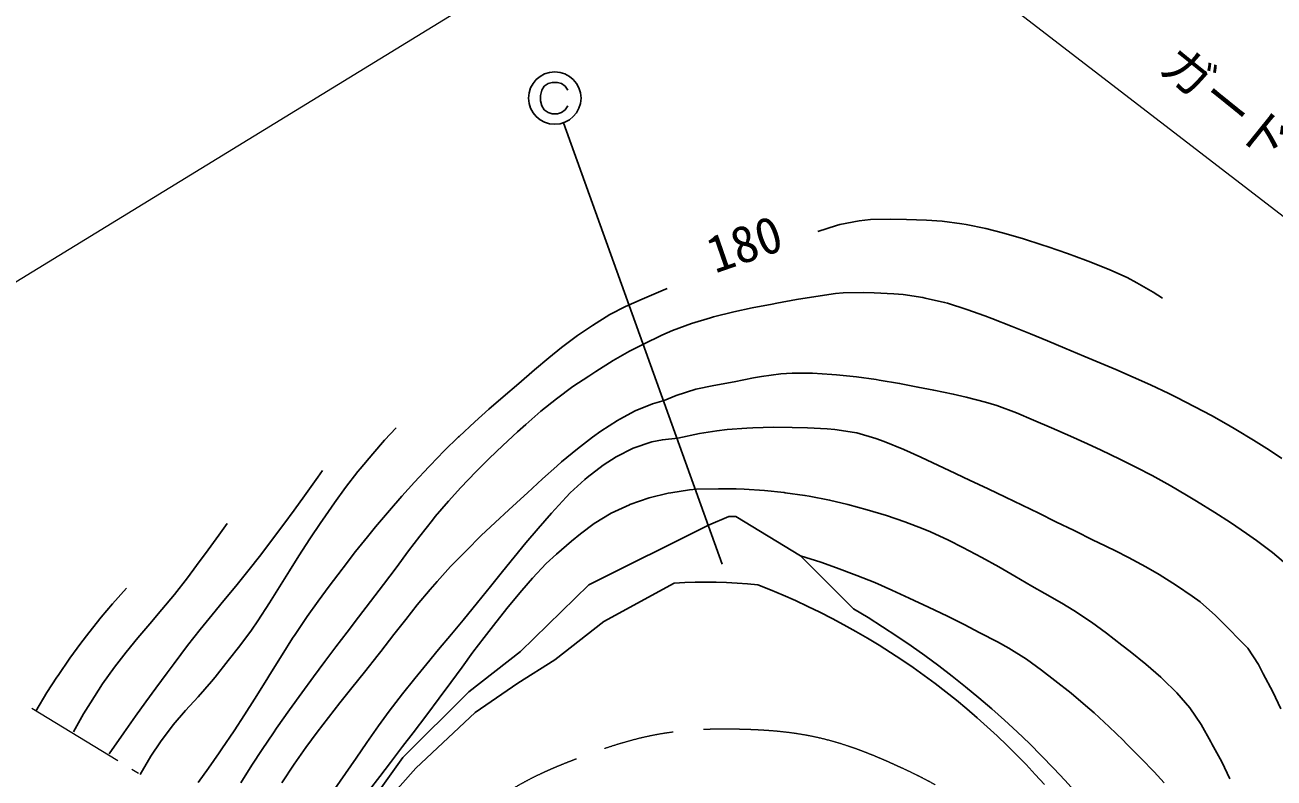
# Model space of a CAD drawing. Units: millimetres, scale not verified. Extents: x 40000 to 680000, y 20000 to 380000.
# Drawn here: x 79326 to 141278, y 304424 to 341767 of the extents above; entities that cross this region are included whole.
import ezdxf
from ezdxf.enums import TextEntityAlignment as Align

# ---------------------------------------------------------------- set-up
doc = ezdxf.new("R2010")
doc.units = ezdxf.units.MM
doc.header["$LTSCALE"] = 1000
doc.linetypes.add('CHAIN', pattern=[18.5, 12, -1.5, 3.5, -1.5])
for name, color, linetype, lineweight in [('M-BGD', 7, 'Continuous', 25), ('M-BGD-HTXT', 7, 'Continuous', 13), ('M-BMK', 2, 'CHAIN', 13), ('M-STR-HTXT', 7, 'Continuous', 13), ('M-STR-STRC', 7, 'Continuous', 25)]:
    doc.layers.add(name, color=color, linetype=linetype, lineweight=lineweight)
doc.styles.add('ＭＳ ゴシック', font='')
doc.styles.get('ＭＳ ゴシック').set_extended_font_data('MS Gothic')

msp = doc.modelspace()

# ---------------------------------------------------------------- linework, layer by layer
at = {"layer": 'M-BGD'}
for p, q in [((113226, 316964), (114242, 317387)), ((114242, 317387), (114580, 317387)), ((114580, 317387), (117798, 315440)), ((107299, 314001), (113226, 316964)), ((117798, 315440), (120422, 312815)), ((103912, 310699), (107299, 314001)), ((111532, 314085), (108043, 312181)), ((108043, 312181), (105615, 310278)), ((103912, 310699), (101340, 308703)), ((105615, 310278), (103764, 309131)), ((101340, 308703), (98074, 305444)), ((103764, 309131), (101650, 307677)), ((101650, 307677), (98718, 304917)), ((98074, 305444), (95915, 302454)), ((98718, 304917), (95975, 301829))]:
    msp.add_line(p, q, dxfattribs=at)
for points in [[(118644, 331527), (119585, 331824), (119745, 331865), (120706, 332062), (121269, 332119), (122257, 332143), (123047, 332119), (124037, 332090), (124825, 332035), (125796, 331904), (126010, 331865), (126986, 331668), (127873, 331442), (128846, 331162), (129754, 330871), (130074, 330765), (131031, 330440), (131930, 330105), (132191, 330003), (133139, 329626), (133992, 329241), (134477, 328987), (135281, 328524), (135747, 328225)], [(87923, 304197), (88429, 304908), (88957, 305670), (89096, 305873), (89696, 306764), (90212, 307559), (90704, 308337), (91233, 309179), (91551, 309683), (92083, 310539), (92597, 311356), (92721, 311545), (93319, 312426), (93865, 313187), (94422, 313935), (95053, 314775), (95107, 314847), (95728, 315661), (96312, 316389), (96716, 316879), (97402, 317695), (98020, 318399), (98648, 319088), (99362, 319859), (99425, 319927), (100120, 320648), (100834, 321337), (100864, 321367), (101641, 322092), (102340, 322713), (103050, 323324), (103828, 323991), (104606, 324666), (105314, 325264), (105944, 325769), (106737, 326370), (107468, 326870), (108338, 327407), (109107, 327805), (109936, 328172), (110983, 328612), (111177, 328695)], [(110008, 325939), (110919, 326389), (111448, 326616), (112388, 326971), (113320, 327249), (113480, 327293), (114491, 327549), (115394, 327738), (116379, 327925), (116612, 327971), (117594, 328155), (118560, 328309), (119528, 328445), (119914, 328479), (120894, 328497), (121438, 328479), (122417, 328436), (122878, 328394), (123852, 328249), (123978, 328225), (124939, 328012), (125079, 327971), (126045, 327663), (126939, 327338), (127280, 327209), (128297, 326816), (129200, 326456), (130051, 326106), (130911, 325745), (131844, 325348), (132445, 325092), (133432, 324675), (134300, 324305), (135144, 323929), (136058, 323495), (136424, 323314), (137359, 322838), (138174, 322401), (139027, 321916), (139388, 321705), (140268, 321175), (141052, 320677), (141674, 320266)], [(90027, 304179), (90576, 305068), (91083, 305840), (91648, 306663), (91805, 306889), (92450, 307808), (93056, 308653), (93632, 309443), (94191, 310195), (94743, 310927), (95299, 311658), (95870, 312404), (96467, 313184), (97101, 314015), (97732, 314847), (98356, 315684), (98911, 316422), (99533, 317209), (99679, 317387), (100326, 318145), (100949, 318827), (101688, 319605), (102358, 320273), (103026, 320908), (103759, 321585), (104166, 321959), (104918, 322617), (105690, 323229), (106507, 323832), (107293, 324360), (107638, 324584), (108503, 325127), (109318, 325585), (109839, 325854), (110008, 325939)], [(111024, 323145), (111617, 323399), (112593, 323710), (113494, 323887), (114496, 324076), (115455, 324267), (115850, 324330), (116822, 324464), (117374, 324499), (118381, 324496), (119344, 324432), (119576, 324415), (120576, 324319), (121542, 324183), (121692, 324161), (122708, 323992), (123617, 323812), (124402, 323653), (125368, 323460), (126010, 323314), (126963, 323070), (127534, 322891), (128505, 322533), (129355, 322174), (130244, 321790), (131187, 321383), (132034, 321001), (132699, 320689), (133631, 320244), (134458, 319829), (135239, 319419), (136134, 318927), (136941, 318452), (137440, 318149), (138337, 317596), (139115, 317093), (139912, 316550), (140404, 316202), (141206, 315602), (141967, 314971)], [(92059, 304179), (92677, 305103), (93261, 305935), (93825, 306703), (94384, 307433), (94951, 308154), (95541, 308893), (96167, 309678), (96844, 310537), (96970, 310699), (97627, 311547), (98209, 312293), (98785, 313012), (99428, 313781), (99764, 314170), (100439, 314912), (101125, 315614), (101203, 315694), (101960, 316447), (102641, 317094), (103324, 317722), (104087, 318421), (104251, 318573), (104995, 319258), (105710, 319894), (105944, 320097), (106726, 320751), (107472, 321321), (107892, 321621), (108722, 322153), (108823, 322213), (109585, 322637), (110449, 322977), (111024, 323145)], [(85032, 304603), (85570, 305501), (86048, 306211), (86681, 307060), (87293, 307765), (87918, 308444), (88586, 309216), (88757, 309429), (89412, 310253), (89982, 310982), (90554, 311761), (90874, 312223), (91455, 313108), (91946, 313899), (92440, 314704), (92906, 315440), (93455, 316282), (94002, 317089), (94091, 317218), (94686, 318074), (95225, 318823), (95844, 319622), (95954, 319758), (96572, 320504), (97162, 321171), (97732, 321790)], [(111702, 321282), (112786, 321507), (113643, 321649), (114157, 321705), (115133, 321776), (115427, 321790), (116454, 321818), (117383, 321810), (118136, 321790), (119113, 321743), (119491, 321705), (120465, 321566), (120592, 321536), (121532, 321268), (121946, 321113), (122918, 320709), (123763, 320329), (124637, 319919), (125164, 319673), (126173, 319202), (127094, 318767), (127955, 318355), (128783, 317954), (129608, 317551), (130458, 317135), (131359, 316691), (132342, 316209), (132530, 316117), (133416, 315682), (134054, 315355), (134927, 314890), (135578, 314509), (136444, 313975), (137222, 313446), (137610, 313154), (138382, 312484), (139030, 311823), (139557, 311291), (139980, 310868), (140511, 310050), (140742, 309598), (141212, 308691), (141617, 307848)], [(94693, 303887), (95230, 304648), (95745, 305403), (96275, 306180), (96857, 307006), (97393, 307735), (98058, 308603), (98666, 309367), (99251, 310079), (99845, 310790), (100481, 311551), (101067, 312260), (101770, 313123), (102409, 313917), (103007, 314662), (103585, 315378), (104168, 316086), (104778, 316805), (105437, 317556), (106168, 318359), (106368, 318573), (107093, 319233), (107214, 319335), (108001, 319933), (108654, 320351), (109500, 320774), (110424, 321096), (110940, 321197), (111702, 321282)], [(83508, 305619), (84233, 306661), (84813, 307487), (85318, 308194), (85818, 308880), (86381, 309644), (86725, 310106), (87395, 310990), (88020, 311785), (88615, 312522), (89197, 313232), (89780, 313944), (90382, 314690), (91017, 315500), (91551, 316202), (92163, 317020), (92672, 317707), (93196, 318425), (93850, 319336), (94091, 319673)], [(96413, 303835), (96923, 304500), (97461, 305202), (98058, 305979), (98580, 306658), (99257, 307550), (99876, 308382), (100452, 309168), (101003, 309923), (101546, 310660), (102097, 311394), (102674, 312139), (103293, 312910), (103970, 313721), (104505, 314339), (105182, 315056), (105690, 315525), (106429, 316173), (106876, 316541), (107553, 317049), (108400, 317557), (109305, 317970), (109331, 317980), (110278, 318314), (111224, 318547), (111363, 318573), (112292, 318711), (112633, 318742)], [(112633, 318742), (113733, 318768), (114607, 318758), (115004, 318742), (116003, 318677), (116990, 318578), (117036, 318573), (118007, 318440), (118221, 318403), (119237, 318203), (120135, 317985), (121100, 317726), (122057, 317445), (122962, 317133), (123875, 316780), (124232, 316625), (125134, 316215), (125841, 315863), (126793, 315362), (127623, 314900), (128419, 314439), (129267, 313944), (129905, 313577), (130761, 313087), (131344, 312731), (132220, 312151), (132967, 311606), (133736, 311011), (134138, 310699), (134927, 310077), (135659, 309428), (135747, 309344), (136463, 308649), (137102, 307905), (137666, 307078), (138148, 306225), (138202, 306127), (138683, 305228), (139093, 304382)], [(81730, 306719), (82236, 307608), (82576, 308159), (83175, 309089), (83761, 309917), (84342, 310672), (84924, 311383), (85513, 312077), (86115, 312784), (86737, 313533), (87384, 314352), (87842, 314962), (88408, 315735), (88937, 316468), (89350, 317049)], [(117798, 315440), (118798, 315121), (119576, 314847), (120589, 314473), (121476, 314113), (122316, 313744), (123188, 313344), (124148, 312900), (125080, 312455), (125904, 312036), (126688, 311630), (127565, 311184), (128127, 310868), (128994, 310313), (129743, 309769), (130413, 309259), (131217, 308630), (131933, 308026), (132360, 307651), (133105, 306970), (133795, 306298), (133969, 306127), (134696, 305400), (135336, 304726), (135832, 304179)], [(111532, 314085), (112051, 314113), (112570, 314130), (113089, 314136), (113608, 314131), (114128, 314114), (114646, 314087), (115164, 314050), (115681, 314001)], [(79867, 307735), (80418, 308658), (80910, 309426), (80968, 309513), (81543, 310361), (82094, 311113), (82492, 311630), (83100, 312394), (83668, 313058), (84354, 313831)], [(115681, 314001), (116306, 313752), (116926, 313492), (117541, 313220), (118151, 312937), (118756, 312643), (119356, 312338), (119949, 312022), (120537, 311695), (121118, 311358), (121694, 311009), (122263, 310650), (122825, 310281), (123380, 309902), (123928, 309512), (124469, 309112), (125002, 308703), (125528, 308283), (126046, 307854), (126556, 307416), (127058, 306968), (127551, 306511), (128036, 306045), (128513, 305571), (128980, 305087), (129439, 304595), (129888, 304095)], [(120422, 312815), (121148, 312377), (121865, 311926), (122574, 311461), (123274, 310983), (123966, 310493), (124648, 309989), (125321, 309474), (125984, 308946), (126637, 308406), (127280, 307854), (127913, 307290), (128536, 306715), (129148, 306128), (129748, 305530), (130338, 304921), (130916, 304301), (131483, 303671), (132038, 303031), (132582, 302380), (133113, 301719), (133632, 301049), (134138, 300369)]]:
    msp.add_lwpolyline(points, dxfattribs=at)
at = {"layer": 'M-BGD-HTXT'}
for p, q in [((79668, 307887), (83939, 305286)), ((84622, 304870), (84964, 304662))]:
    msp.add_line(p, q, dxfattribs=at)
at = {"layer": 'M-BMK'}
msp.add_open_spline([(97655, 297831), (98569, 299307), (99132, 300021), (100373, 301290), (102340, 303302), (103758, 304242), (106378, 305267), (109338, 306424), (111179, 306902), (114357, 306862), (117511, 306823), (119377, 306474), (122255, 305185), (124534, 304165), (125815, 303431), (127611, 301696), (128652, 300690), (129066, 300247), (130045, 298901)], degree=3, knots=[0, 0, 0, 0, 1, 1, 1, 2, 2, 2, 3, 3, 3, 4, 4, 4, 5, 5, 5, 6, 6, 6, 6], dxfattribs=at)
at = {"layer": 'M-STR-HTXT'}
msp.add_lwpolyline([(63231, 319458), (104776, 344911), (125341, 344890), (163256, 315746), (201976, 326282)], dxfattribs=at)
at = {"layer": 'M-STR-STRC'}
for p, q in [((105475, 338922), (105280, 338857)), ((105735, 338922), (105475, 338922)), ((105930, 338857), (105735, 338922)), ((104955, 338532), (104890, 338272)), ((104890, 338272), (104890, 338012)), ((105085, 338727), (104955, 338532)), ((105280, 338857), (105085, 338727)), ((106125, 338727), (105930, 338857)), ((106255, 338532), (106125, 338727)), ((104890, 338012), (104955, 337752)), ((104955, 337752), (105085, 337557)), ((106125, 337557), (106255, 337752)), ((105085, 337557), (105280, 337427)), ((105280, 337427), (105475, 337362)), ((105475, 337362), (105735, 337362)), ((105735, 337362), (105930, 337427)), ((105930, 337427), (106125, 337557)), ((106036, 336915), (113903, 315023))]:
    msp.add_line(p, q, dxfattribs=at)
msp.add_circle((105605, 338142), 1300, dxfattribs=at)

# ---------------------------------------------------------------- texts
at = {"layer": 'M-BGD', "style": 'ＭＳ ゴシック'}
msp.add_text('180', height=1833, rotation=19.127, dxfattribs=at).set_placement((115490, 329527), align=Align.BOTTOM_CENTER)
at = {"layer": 'M-STR-HTXT', "style": 'ＭＳ ゴシック'}
msp.add_text('ガードレール\u3000L=173.0', height=1833, rotation=321.094, dxfattribs=at).set_placement((145332, 330860), align=Align.BOTTOM_CENTER)

doc.saveas('drawing.dxf')
